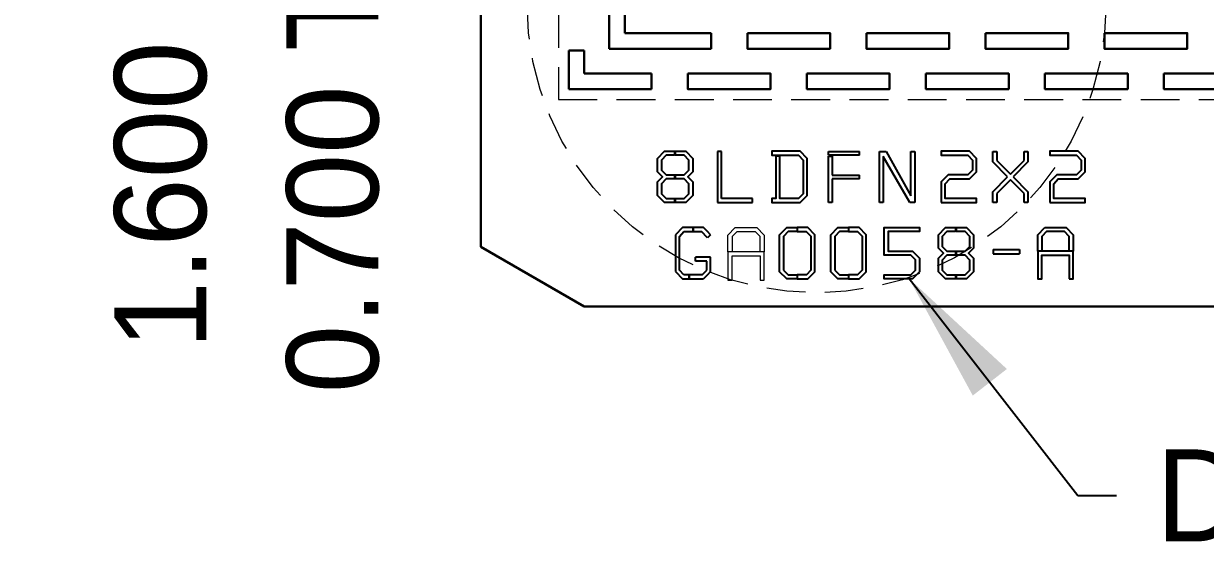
# Model space of a CAD drawing. Extents: x 1030 to 1169, y -270 to -166.
# Drawn here: x 1029.55 to 1052.39, y -266.62 to -256.62 of the extents above; entities that cross this region are included whole.
import ezdxf

# ---------------------------------------------------------------- set-up
doc = ezdxf.new("R2010")
doc.units = 0
doc.header["$LTSCALE"] = 3
doc.header["$MEASUREMENT"] = 0
doc.linetypes.add('HIDDEN', pattern=[0.375, 0.25, -0.125])
doc.layers.add('998', color=50, linetype='Continuous')
for name, color, linetype, lineweight in [('DETAIL', 6, 'HIDDEN', 15), ('DIM', 4, 'Continuous', 13), ('HIDN', 6, 'HIDDEN', 15), ('OBJ', 3, 'Continuous', 30), ('OBJ1', 7, 'Continuous', 30), ('TEXT', 2, 'Continuous', 20)]:
    doc.layers.add(name, color=color, linetype=linetype, lineweight=lineweight)
doc.dimstyles.new('3DEC X 1', dxfattribs={"dimtxt": 1.778, "dimasz": 2.54, "dimexe": 0.762, "dimexo": 0.762, "dimgap": 0.762, "dimtad": 0, "dimdec": 3, "dimzin": 0, "dimdsep": 46, "dimtxsty": 'Standard', "dimcen": 0, "dimadec": 0, "dimazin": 0, "dimtfac": 1, "dimtdec": 3, "dimtofl": 0, "dimtmove": 0, "dimatfit": 3, "dimfxl": 1, "dimtolj": 1, "dimtzin": 0, "dimarcsym": 0})

# ---------------------------------------------------------------- blocks, each defined once
blk = doc.blocks.new('*D17')
at = {"layer": 'Defpoints', "color": 0, "transparency": 16777216}
for p in [(1476.641, -333.919), (1472.085, -334.619), (1476.641, -334.619)]:
    blk.add_point(p, dxfattribs=at)
at = {"layer": 'DIM', "color": 0, "lineweight": -2, "transparency": 16777216}
for p, q in [((1472.085, -331.379), (1472.085, -328.839)), ((1475.879, -333.919), (1471.323, -333.919)), ((1475.879, -334.619), (1471.323, -334.619)), ((1472.085, -337.159), (1472.085, -339.699))]:
    blk.add_line(p, q, dxfattribs=at)
at = {"layer": 'DIM', "color": 0, "transparency": 16777216}
for points in [[(1471.662, -331.379), (1472.509, -331.379), (1472.085, -333.919)], [(1471.662, -337.159), (1472.509, -337.159), (1472.085, -334.619)]]:
    blk.add_solid(points, dxfattribs=at)
at = {"layer": 'DIM', "color": 0, "transparency": 16777216, "insert": (1472.085, -347.129), "char_height": 1.778, "attachment_point": 5, "rotation": 90}
blk.add_mtext('\\A1;0.700 TYP', dxfattribs=at)
blk = doc.blocks.new('*D18')
at = {"layer": 'Defpoints', "color": 0, "transparency": 16777216}
for p in [(1476.641, -332.319), (1468.759, -333.919), (1476.641, -333.919)]:
    blk.add_point(p, dxfattribs=at)
at = {"layer": 'DIM', "color": 0, "lineweight": -2, "transparency": 16777216}
for p, q in [((1468.759, -329.779), (1468.759, -327.239)), ((1475.879, -332.319), (1467.997, -332.319)), ((1475.879, -333.919), (1467.997, -333.919)), ((1468.759, -336.459), (1468.759, -338.999))]:
    blk.add_line(p, q, dxfattribs=at)
at = {"layer": 'DIM', "color": 0, "transparency": 16777216}
for points in [[(1468.336, -329.779), (1469.182, -329.779), (1468.759, -332.319)], [(1468.336, -336.459), (1469.182, -336.459), (1468.759, -333.919)]]:
    blk.add_solid(points, dxfattribs=at)
at = {"layer": 'DIM', "color": 0, "transparency": 16777216, "insert": (1468.759, -346.28), "char_height": 1.778, "attachment_point": 5, "rotation": 90}
blk.add_mtext('\\A1;1.600 TYP', dxfattribs=at)

msp = doc.modelspace()

# ---------------------------------------------------------------- linework, layer by layer
at = {"layer": '998', "extrusion": (0, 0, -1)}
for p, q in [((1043.0358, -259.0863), (1042.9597, -259.0863)), ((1042.9597, -259.0863), (1042.9597, -260.0757)), ((1043.0358, -259.9995), (1043.0358, -259.0863)), ((1048.2798, -259.2907), (1048.2798, -259.0863)), ((1048.2798, -259.0863), (1048.3559, -259.0863)), ((1048.3559, -259.0863), (1048.3559, -259.2625)), ((1048.8848, -259.2622), (1048.8848, -259.0863)), ((1048.8848, -259.0863), (1048.9609, -259.0863)), ((1048.9609, -259.0863), (1048.9609, -259.2907)), ((1048.5671, -259.5801), (1048.2798, -259.2907)), ((1048.3559, -259.2625), (1048.6236, -259.5279)), ((1048.6236, -259.5279), (1048.8848, -259.2622)), ((1048.9609, -259.2907), (1048.6736, -259.5801)), ((1048.2798, -259.8674), (1048.5671, -259.5801)), ((1048.6736, -259.5801), (1048.9609, -259.8674)), ((1048.6236, -259.6361), (1048.3559, -259.8993)), ((1048.8848, -259.8996), (1048.6236, -259.6361)), ((1043.6408, -259.9995), (1043.0358, -259.9995)), ((1043.6408, -260.0757), (1043.6408, -259.9995)), ((1048.2798, -260.0757), (1048.2798, -259.8674)), ((1048.3559, -259.8993), (1048.3559, -260.0757)), ((1048.8848, -260.0757), (1048.8848, -259.8996)), ((1048.9609, -259.8674), (1048.9609, -260.0757)), ((1042.9597, -260.0757), (1043.6408, -260.0757)), ((1048.3559, -260.0757), (1048.2798, -260.0757)), ((1048.9609, -260.0757), (1048.8848, -260.0757))]:
    msp.add_line(p, q, dxfattribs=at)
at = {"layer": '998'}
for p, q in [((1045.1032, -259.1624), (1045.1032, -259.0863)), ((1045.1032, -259.0863), (1045.7082, -259.0863)), ((1045.7082, -259.1624), (1045.7082, -259.0863)), ((1046.0893, -260.0769), (1046.0893, -259.0863)), ((1046.0893, -259.0863), (1046.2196, -259.0863)), ((1046.2196, -259.0863), (1046.6988, -259.9434)), ((1046.6988, -259.9434), (1046.6988, -259.0863)), ((1046.6988, -259.0863), (1046.7751, -259.0863)), ((1046.7751, -259.0863), (1046.7751, -260.0769)), ((1045.7082, -259.1624), (1045.1032, -259.1624)), ((1045.1032, -260.0757), (1045.1032, -259.1814)), ((1045.1032, -259.1814), (1045.1793, -259.1814)), ((1045.1793, -259.1814), (1045.1793, -259.5429)), ((1046.1657, -259.1832), (1046.1657, -260.0769)), ((1046.6753, -260.0769), (1046.1657, -259.1832)), ((1045.1793, -259.5429), (1045.7082, -259.5429)), ((1045.7082, -259.619), (1045.7082, -259.5429)), ((1045.7082, -259.619), (1045.1793, -259.619)), ((1045.1793, -259.619), (1045.1793, -260.0757)), ((1045.1793, -260.0757), (1045.1032, -260.0757)), ((1046.1657, -260.0769), (1046.0893, -260.0769)), ((1046.7751, -260.0769), (1046.6753, -260.0769)), ((1042.2845, -260.5603), (1042.1485, -260.6995)), ((1042.1485, -260.6995), (1042.1485, -260.7438)), ((1042.1485, -260.7438), (1042.1485, -261.4104)), ((1042.2246, -260.7283), (1042.314, -260.6364)), ((1042.2246, -261.3816), (1042.2246, -260.7283)), ((1042.489, -260.5603), (1042.2845, -260.5603)), ((1042.314, -260.6364), (1042.489, -260.6364)), ((1042.6936, -260.5603), (1042.489, -260.5603)), ((1042.489, -260.5603), (1042.489, -260.6364)), ((1042.489, -260.6364), (1042.489, -260.5603)), ((1042.489, -260.6364), (1042.6526, -260.6364)), ((1042.7713, -260.7579), (1042.6526, -260.6364)), ((1042.7679, -260.6364), (1042.6936, -260.5603)), ((1042.8296, -260.6995), (1042.7679, -260.6364)), ((1042.8296, -260.6995), (1042.7713, -260.7579)), ((1048.2884, -260.9793), (1048.2884, -261.0693)), ((1048.2884, -260.9793), (1048.7976, -260.9793)), ((1048.7976, -260.9793), (1048.7976, -261.0693)), ((1042.5374, -261.2079), (1042.5374, -261.1329)), ((1042.8296, -261.1329), (1042.5374, -261.1329)), ((1042.7535, -261.2079), (1042.5374, -261.2079)), ((1042.7535, -261.3816), (1042.7535, -261.2079)), ((1042.8296, -261.4104), (1042.8296, -261.1329)), ((1048.2884, -261.0693), (1048.7976, -261.0693)), ((1042.1485, -261.4104), (1042.2845, -261.5497)), ((1042.314, -261.4736), (1042.2246, -261.3816)), ((1042.6641, -261.4736), (1042.7535, -261.3816)), ((1042.8296, -261.4104), (1042.7679, -261.4736)), ((1042.2845, -261.5497), (1042.4131, -261.5497)), ((1042.413, -261.4736), (1042.314, -261.4736)), ((1042.6641, -261.4736), (1042.413, -261.4736)), ((1042.413, -261.4736), (1042.4131, -261.5497)), ((1042.4131, -261.5497), (1042.413, -261.4736)), ((1042.4131, -261.5497), (1042.6936, -261.5497)), ((1042.7679, -261.4736), (1042.6936, -261.5497))]:
    msp.add_line(p, q, dxfattribs=at)
at = {"layer": '998', "extrusion": (0, 0, -1)}
for points in [[(-1042.134, -259.1613), (-1041.9683, -259.1613), (-1041.8788, -259.2534), (-1041.8788, -259.4502), (-1041.9683, -259.5423), (-1042.134, -259.5423), (-1042.134, -259.6185), (-1041.9683, -259.6185), (-1041.8788, -259.7105), (-1041.8788, -259.9074), (-1041.9683, -259.9995), (-1042.134, -259.9995), (-1042.134, -260.0757), (-1041.9387, -260.0757), (-1041.8026, -259.9362), (-1041.8026, -259.6779), (-1041.8994, -259.5788), (-1041.8026, -259.4843), (-1041.8026, -259.2245), (-1041.9387, -259.0851), (-1042.134, -259.0851)], [(-1042.4845, -259.4843), (-1042.3877, -259.5788), (-1042.4845, -259.6779), (-1042.4845, -259.9362), (-1042.3484, -260.0757), (-1042.1531, -260.0757), (-1042.1531, -259.9995), (-1042.3188, -259.9995), (-1042.4083, -259.9074), (-1042.4083, -259.7105), (-1042.3188, -259.6185), (-1042.1531, -259.6185), (-1042.1531, -259.5423), (-1042.3188, -259.5423), (-1042.4083, -259.4502), (-1042.4083, -259.2534), (-1042.3188, -259.1613), (-1042.1531, -259.1613), (-1042.1531, -259.0851), (-1042.3484, -259.0851), (-1042.4845, -259.2245)], [(-1044.6184, -259.9074), (-1044.5289, -259.9995), (-1044.166, -259.9995), (-1044.166, -259.1803), (-1044.0898, -259.1803), (-1044.0898, -259.9995), (-1044.0127, -259.9995), (-1044.0127, -260.0757), (-1044.5585, -260.0757), (-1044.6946, -259.9362), (-1044.6946, -259.2245), (-1044.5585, -259.0851), (-1044.0127, -259.0851), (-1044.0127, -259.1613), (-1044.5289, -259.1613), (-1044.6184, -259.2534)], [(-1046.8634, -261.4114), (-1046.7273, -261.5508), (-1046.1815, -261.5508), (-1046.1815, -261.4746), (-1046.6977, -261.4746), (-1046.7872, -261.3826), (-1046.7872, -261.1813), (-1046.6977, -261.0892), (-1046.1815, -261.0892), (-1046.1815, -260.5603), (-1046.8634, -260.5603), (-1046.8634, -260.6365), (-1046.2577, -260.6365), (-1046.2577, -261.013), (-1046.7274, -261.013), (-1046.8634, -261.1507)], [(-1047.5606, -260.6365), (-1047.3949, -260.6365), (-1047.3053, -260.7285), (-1047.3053, -260.9254), (-1047.3949, -261.0174), (-1047.5606, -261.0174), (-1047.5606, -261.0936), (-1047.3949, -261.0936), (-1047.3053, -261.1857), (-1047.3053, -261.3826), (-1047.3949, -261.4746), (-1047.5606, -261.4746), (-1047.5606, -261.5508), (-1047.3653, -261.5508), (-1047.2292, -261.4114), (-1047.2292, -261.153), (-1047.326, -261.0539), (-1047.2292, -260.9594), (-1047.2292, -260.6997), (-1047.3653, -260.5603), (-1047.5606, -260.5603)], [(-1047.9111, -260.9594), (-1047.8143, -261.0539), (-1047.9111, -261.153), (-1047.9111, -261.4114), (-1047.7749, -261.5508), (-1047.5796, -261.5508), (-1047.5796, -261.4746), (-1047.7454, -261.4746), (-1047.8349, -261.3826), (-1047.8349, -261.1857), (-1047.7454, -261.0936), (-1047.5796, -261.0936), (-1047.5796, -261.0174), (-1047.7454, -261.0174), (-1047.8349, -260.9254), (-1047.8349, -260.7285), (-1047.7454, -260.6365), (-1047.5796, -260.6365), (-1047.5796, -260.5603), (-1047.7749, -260.5603), (-1047.9111, -260.6997)], [(-1049.2886, -260.5603), (-1049.6983, -260.5603), (-1049.8344, -260.6997), (-1049.8344, -261.0174), (-1049.7582, -261.0174), (-1049.7582, -260.7285), (-1049.6687, -260.6365), (-1049.3182, -260.6365), (-1049.2287, -260.7285), (-1049.2287, -261.0174), (-1049.1525, -261.0174), (-1049.1525, -260.6997)]]:
    msp.add_lwpolyline(points, close=True, dxfattribs=at)
at = {"layer": '998'}
for points in [[(1047.285, -260.0757), (1047.9669, -260.0757), (1047.9669, -259.9995), (1047.3612, -259.9995), (1047.3612, -259.7105), (1047.4507, -259.6185), (1047.8312, -259.6185), (1047.9669, -259.4844), (1047.9669, -259.2245), (1047.8308, -259.0851), (1047.285, -259.0851), (1047.285, -259.1613), (1047.8012, -259.1613), (1047.8907, -259.2534), (1047.8907, -259.4502), (1047.8012, -259.5423), (1047.4209, -259.5423), (1047.285, -259.6781)], [(1049.3815, -260.0757), (1050.0634, -260.0757), (1050.0634, -259.9995), (1049.4577, -259.9995), (1049.4577, -259.7105), (1049.5472, -259.6185), (1049.9277, -259.6185), (1050.0634, -259.4844), (1050.0634, -259.2245), (1049.9273, -259.0851), (1049.3815, -259.0851), (1049.3815, -259.1613), (1049.8977, -259.1613), (1049.9872, -259.2534), (1049.9872, -259.4502), (1049.8977, -259.5423), (1049.5173, -259.5423), (1049.3815, -259.6781)], [(1044.2385, -261.3822), (1044.328, -261.4746), (1044.5033, -261.4746), (1044.5033, -261.5508), (1044.2985, -261.5508), (1044.1623, -261.4114), (1044.1623, -260.6997), (1044.2985, -260.5603), (1044.5033, -260.5603), (1044.5033, -260.6365), (1044.328, -260.6365), (1044.2385, -260.7285)], [(1044.5033, -260.6365), (1044.6778, -260.6365), (1044.7681, -260.7237), (1044.7681, -261.3826), (1044.6785, -261.4746), (1044.5033, -261.4746), (1044.5033, -261.5508), (1044.7081, -261.5508), (1044.8443, -261.4114), (1044.8443, -260.9793), (1044.8443, -260.6997), (1044.7081, -260.5603), (1044.5033, -260.5603)], [(1045.2277, -261.3822), (1045.3172, -261.4746), (1045.4925, -261.4746), (1045.4925, -261.5508), (1045.2876, -261.5508), (1045.1515, -261.4114), (1045.1515, -260.6997), (1045.2876, -260.5603), (1045.4925, -260.5603), (1045.4925, -260.6365), (1045.3172, -260.6365), (1045.2277, -260.7285)], [(1045.4925, -260.6365), (1045.667, -260.6365), (1045.7572, -260.7237), (1045.7572, -261.3826), (1045.6677, -261.4746), (1045.4925, -261.4746), (1045.4925, -261.5508), (1045.6973, -261.5508), (1045.8334, -261.4114), (1045.8334, -260.9793), (1045.8334, -260.6997), (1045.6973, -260.5603), (1045.4925, -260.5603)], [(1049.7582, -261.5508), (1049.8344, -261.5508), (1049.8344, -261.0174), (1049.7582, -261.0174), (1049.2287, -261.0174), (1049.1525, -261.0174), (1049.1525, -261.5508), (1049.2287, -261.5508), (1049.2287, -261.0936), (1049.7582, -261.0936)]]:
    msp.add_lwpolyline(points, close=True, dxfattribs=at)
at = {"layer": 'DETAIL'}
msp.add_circle((1044.8752, -256.2254), 5.5933, dxfattribs=at)
at = {"layer": 'HIDN'}
msp.add_lwpolyline([(1156.8882, -191.0839), (1039.8882, -191.0839), (1039.8882, -258.0839), (1156.8882, -258.0839)], close=True, dxfattribs=at)
at = {"layer": 'OBJ'}
for p, q in [((1038.3882, -260.9339), (1038.3882, -256.2839)), ((1038.3882, -260.9339), (1040.3882, -262.0839)), ((1163.1194, -262.0839), (1040.3882, -262.0839))]:
    msp.add_line(p, q, dxfattribs=at)
at = {"layer": 'OBJ1'}
for p, q in [((1040.8702, -255.9839), (1040.8702, -257.1019)), ((1041.1702, -256.8019), (1041.1702, -255.9839)), ((1042.8382, -256.8019), (1041.1702, -256.8019)), ((1042.8382, -257.1019), (1042.8382, -256.8019)), ((1040.8702, -257.1019), (1042.8382, -257.1019)), ((1040.3882, -257.1339), (1040.0882, -257.1339)), ((1040.0882, -257.1339), (1040.0882, -257.8839)), ((1040.3882, -257.5839), (1040.3882, -257.1339)), ((1041.6882, -257.5839), (1040.3882, -257.5839)), ((1041.6882, -257.5839), (1041.6882, -257.8839)), ((1040.0882, -257.8839), (1041.6882, -257.8839))]:
    msp.add_line(p, q, dxfattribs=at)
for points in [[(1043.5382, -256.8019), (1045.1382, -256.8019), (1045.1382, -257.1019), (1043.5382, -257.1019)], [(1045.8382, -256.8019), (1047.4382, -256.8019), (1047.4382, -257.1019), (1045.8382, -257.1019)], [(1048.1382, -256.8019), (1049.7382, -256.8019), (1049.7382, -257.1019), (1048.1382, -257.1019)], [(1050.4382, -256.8019), (1052.0382, -256.8019), (1052.0382, -257.1019), (1050.4382, -257.1019)], [(1042.3882, -257.5839), (1043.9882, -257.5839), (1043.9882, -257.8839), (1042.3882, -257.8839)], [(1044.6882, -257.5839), (1046.2882, -257.5839), (1046.2882, -257.8839), (1044.6882, -257.8839)], [(1046.9882, -257.5839), (1048.5882, -257.5839), (1048.5882, -257.8839), (1046.9882, -257.8839)], [(1049.2882, -257.5839), (1050.8882, -257.5839), (1050.8882, -257.8839), (1049.2882, -257.8839)], [(1051.5882, -257.5839), (1053.1882, -257.5839), (1053.1882, -257.8839), (1051.5882, -257.8839)]]:
    msp.add_lwpolyline(points, close=True, dxfattribs=at)
at = {"layer": 'TEXT', "extrusion": (0, 0, -1)}
for p, q in [((1043.164, -260.7034), (1043.3038, -260.5603)), ((1043.164, -261.0296), (1043.164, -260.7034)), ((1043.3342, -260.6385), (1043.2422, -260.733)), ((1043.2422, -260.733), (1043.2422, -261.0296)), ((1043.3038, -260.5603), (1043.7244, -260.5603)), ((1043.694, -260.6385), (1043.3342, -260.6385)), ((1043.7859, -260.733), (1043.694, -260.6385)), ((1043.7244, -260.5603), (1043.8641, -260.7034)), ((1043.7859, -261.0296), (1043.7859, -260.733)), ((1043.8641, -260.7034), (1043.8641, -261.0296)), ((1043.2422, -261.0296), (1043.164, -261.0296)), ((1043.8641, -261.0296), (1043.7859, -261.0296))]:
    msp.add_line(p, q, dxfattribs=at)
at = {"layer": 'TEXT'}
for p, q in [((1043.2422, -261.0296), (1043.164, -261.0296)), ((1043.164, -261.0296), (1043.164, -261.5772)), ((1043.7859, -261.0296), (1043.2422, -261.0296)), ((1043.2422, -261.5772), (1043.2422, -261.1079)), ((1043.2422, -261.1079), (1043.7859, -261.1079)), ((1043.8641, -261.0296), (1043.7859, -261.0296)), ((1043.7859, -261.1079), (1043.7859, -261.5772)), ((1043.8641, -261.5772), (1043.8641, -261.0296)), ((1043.164, -261.5772), (1043.2422, -261.5772)), ((1043.7859, -261.5772), (1043.8641, -261.5772))]:
    msp.add_line(p, q, dxfattribs=at)

# ---------------------------------------------------------------- texts
at = {"layer": 'DIM', "insert": (1051.4305, -264.8444), "char_height": 1.778, "attachment_point": 1}
msp.add_mtext('\\A1;DETAIL "X"', dxfattribs=at)

# ---------------------------------------------------------------- dimensions: what is measured, and where the dimension line sits
at = {"layer": 'DIM'}
for base, p1, p2, picture, middle in [((1032.206, -244.9339), (1040.0882, -243.3339), (1040.0882, -244.9339), '*D18', (1032.206, -257.2952)), ((1035.5326, -245.6339), (1040.0882, -244.9339), (1040.0882, -245.6339), '*D17', (1035.5326, -258.1434))]:
    dim = msp.add_linear_dim(base=base, p1=p1, p2=p2, angle=90, text='<> TYP', dimstyle='3DEC X 1', dxfattribs=at)
    dim.commit()
    dim.dimension.update_dxf_attribs({"geometry": picture, "text_midpoint": middle, "dimtype": 128, "insert": (-436.5529, 88.9852)})

# ---------------------------------------------------------------- leaders
at = {"layer": 'DIM', "annotation_type": 0, "has_hookline": 1, "hookline_direction": 1, "text_width": 15.4093}
msp.add_leader([(1046.6624, -261.5446), (1049.9266, -265.7334), (1050.6685, -265.7334)], dimstyle='3DEC X 1', override={"dimgap": 0.762, "dimtad": 0}, dxfattribs=at)

doc.saveas('drawing.dxf')
